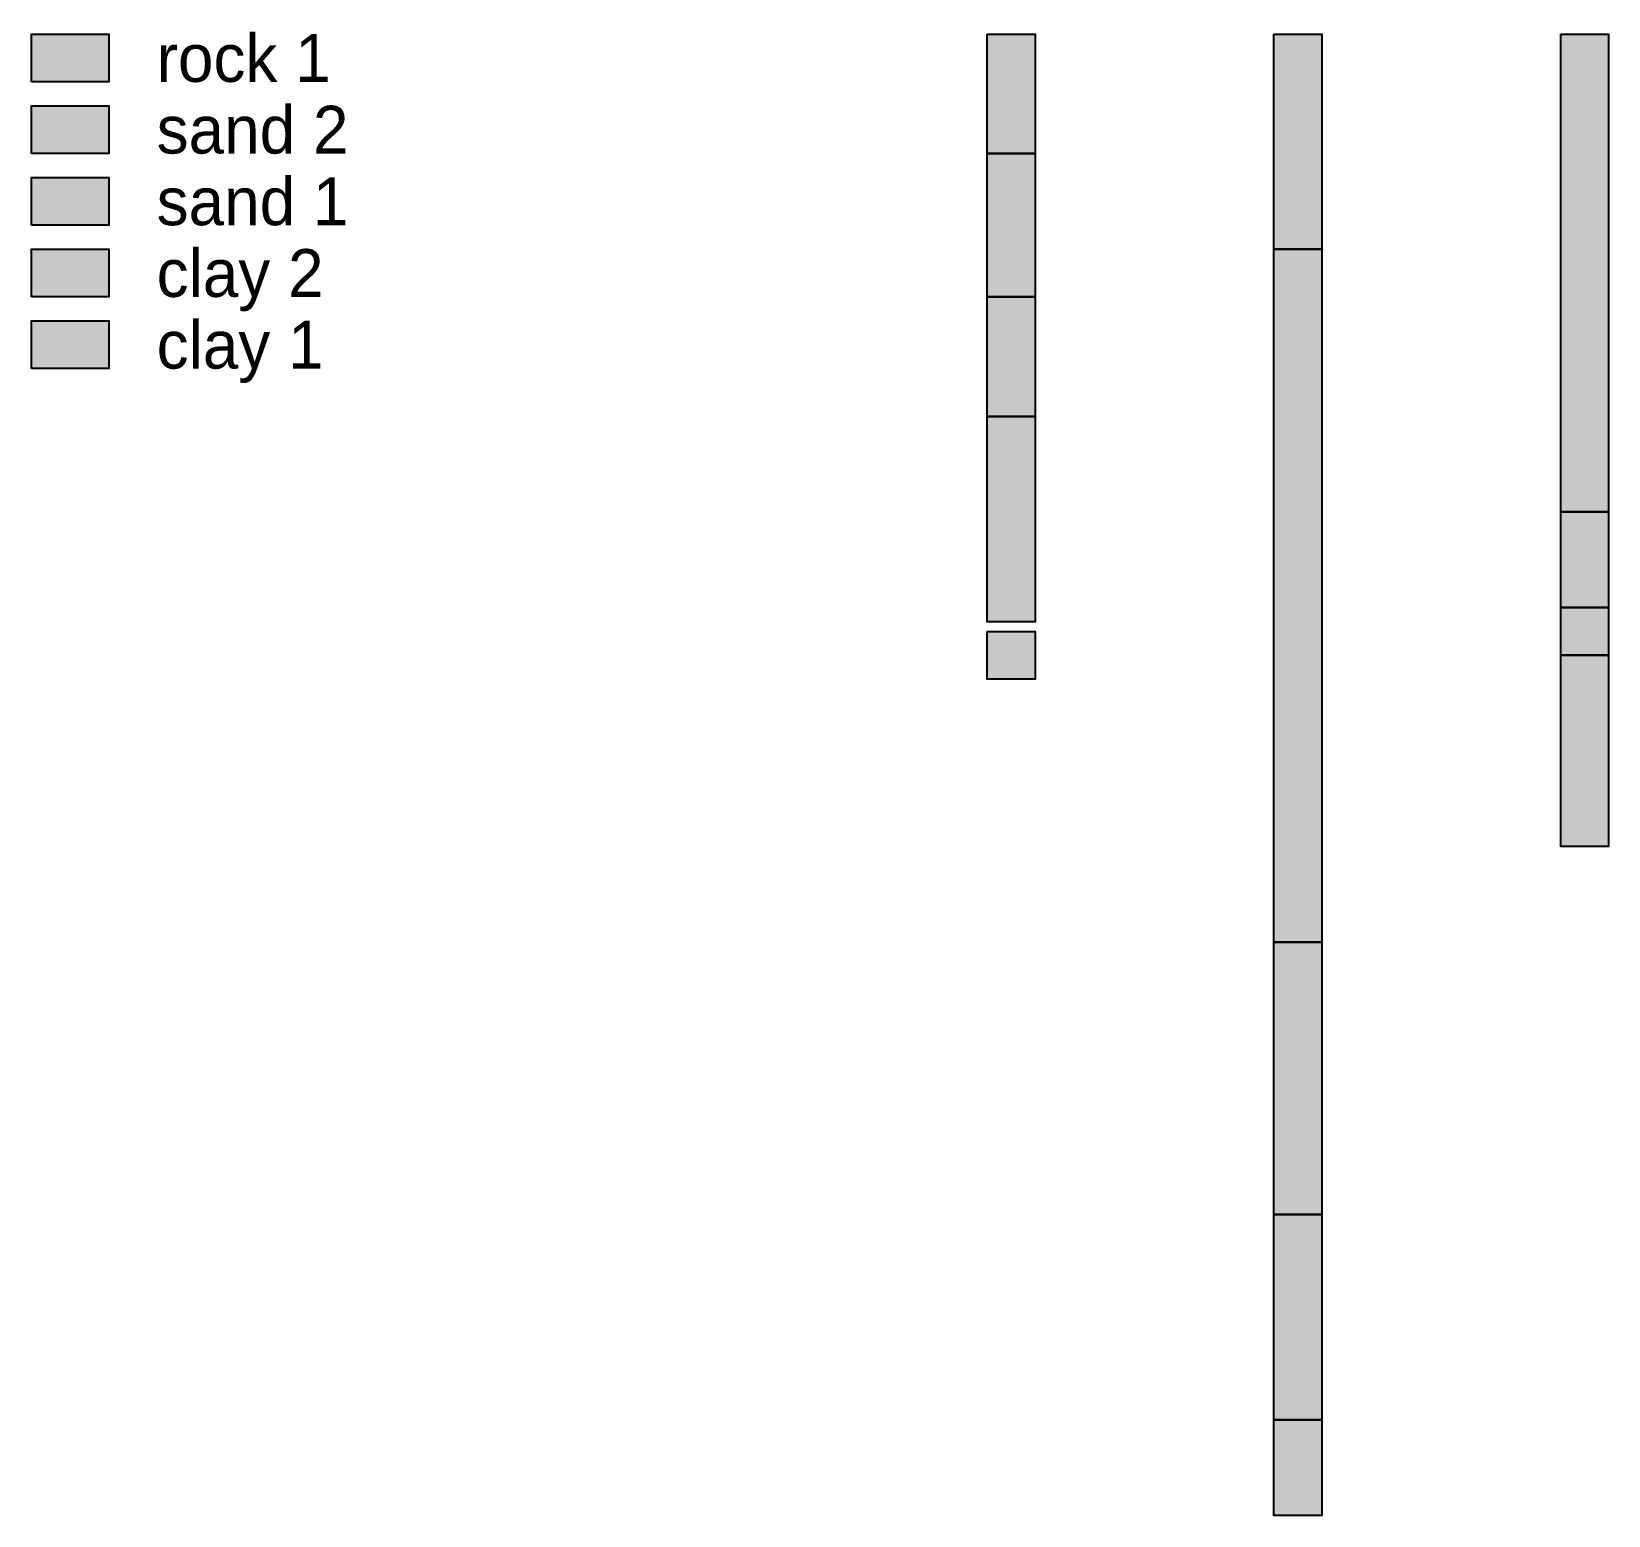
# Model space of a CAD drawing. Header units: metres. Extents: x -20 to 13, y -31 to 0.1.
import ezdxf

# ---------------------------------------------------------------- set-up
doc = ezdxf.new("R2010")
doc.units = ezdxf.units.M
for name, color, linetype, true_color in [('borehole_boxes', 7, 'Continuous', 0xffffff), ('clay 1', 7, 'Continuous', 0xf2f2f2), ('clay 2', 7, 'Continuous', 0xe5d8bd), ('legend_boxes', 7, 'Continuous', 0xffffff), ('legend_text', 7, 'Continuous', 0xffffff), ('rock 1', 7, 'Continuous', 0xfbb4ae), ('sand 1', 7, 'Continuous', 0xfed9a6), ('sand 2', 7, 'Continuous', 0xccebc5)]:
    doc.layers.add(name, color=color, linetype=linetype, true_color=true_color)

msp = doc.modelspace()

# ---------------------------------------------------------------- hatches: boundary and pattern name
at = {"layer": 'clay 1'}
for points in [[(-20, -7), (-20, -6), (-18.382, -6), (-18.382, -7), (-20, -7)], [(0, -12.5), (1, -12.5), (1, -13.5), (0, -13.5)], [(6, -29), (7, -29), (7, -31), (6, -31)]]:
    msp.add_hatch(color=256, dxfattribs=at).paths.add_polyline_path(points)
at = {"layer": 'clay 2'}
for points in [[(-20, -5.5), (-20, -4.5), (-18.382, -4.5), (-18.382, -5.5), (-20, -5.5)], [(0, -8), (1, -8), (1, -12.3), (0, -12.3)], [(12, -13), (13, -13), (13, -17), (12, -17)], [(6, -24.7), (7, -24.7), (7, -29), (6, -29)]]:
    msp.add_hatch(color=256, dxfattribs=at).paths.add_polyline_path(points)
at = {"layer": 'rock 1'}
for points in [[(-20, -1), (-20, 0), (-18.382, 0), (-18.382, -1), (-20, -1)], [(0, 0), (1, 0), (1, -2.5), (0, -2.5)], [(6, 0), (7, 0), (7, -4.5), (6, -4.5)], [(12, 0), (13, 0), (13, -10), (12, -10)]]:
    msp.add_hatch(color=256, dxfattribs=at).paths.add_polyline_path(points)
at = {"layer": 'sand 1'}
for points in [[(-20, -4), (-20, -3), (-18.382, -3), (-18.382, -4), (-20, -4)], [(0, -5.5), (1, -5.5), (1, -8), (0, -8)], [(12, -12), (13, -12), (13, -13), (12, -13)], [(6, -19), (7, -19), (7, -24.7), (6, -24.7)]]:
    msp.add_hatch(color=256, dxfattribs=at).paths.add_polyline_path(points)
at = {"layer": 'sand 2'}
for points in [[(-20, -2.5), (-20, -1.5), (-18.382, -1.5), (-18.382, -2.5), (-20, -2.5)], [(0, -2.5), (1, -2.5), (1, -5.5), (0, -5.5)], [(6, -4.5), (7, -4.5), (7, -19), (6, -19)], [(12, -10), (13, -10), (13, -12), (12, -12)]]:
    msp.add_hatch(color=256, dxfattribs=at).paths.add_polyline_path(points)

# ---------------------------------------------------------------- linework, layer by layer
at = {"layer": 'borehole_boxes'}
for points in [[(0, 0), (1, 0), (1, -2.5), (0, -2.5)], [(6, 0), (7, 0), (7, -4.5), (6, -4.5)], [(12, 0), (13, 0), (13, -10), (12, -10)], [(0, -2.5), (1, -2.5), (1, -5.5), (0, -5.5)], [(6, -4.5), (7, -4.5), (7, -19), (6, -19)], [(0, -5.5), (1, -5.5), (1, -8), (0, -8)], [(0, -8), (1, -8), (1, -12.3), (0, -12.3)], [(12, -10), (13, -10), (13, -12), (12, -12)], [(12, -12), (13, -12), (13, -13), (12, -13)], [(0, -12.5), (1, -12.5), (1, -13.5), (0, -13.5)], [(12, -13), (13, -13), (13, -17), (12, -17)], [(6, -19), (7, -19), (7, -24.7), (6, -24.7)], [(6, -24.7), (7, -24.7), (7, -29), (6, -29)], [(6, -29), (7, -29), (7, -31), (6, -31)]]:
    msp.add_lwpolyline(points, close=True, dxfattribs=at)
at = {"layer": 'legend_boxes'}
for points in [[(-20, -1), (-20, 0), (-18.382, 0), (-18.382, -1), (-20, -1)], [(-20, -2.5), (-20, -1.5), (-18.382, -1.5), (-18.382, -2.5), (-20, -2.5)], [(-20, -4), (-20, -3), (-18.382, -3), (-18.382, -4), (-20, -4)], [(-20, -5.5), (-20, -4.5), (-18.382, -4.5), (-18.382, -5.5), (-20, -5.5)], [(-20, -7), (-20, -6), (-18.382, -6), (-18.382, -7), (-20, -7)]]:
    msp.add_lwpolyline(points, close=True, dxfattribs=at)

# ---------------------------------------------------------------- texts
at = {"layer": 'legend_text'}
for s, p in [('rock 1', (-17.382, -1)), ('sand 2', (-17.382, -2.5)), ('sand 1', (-17.382, -4)), ('clay 2', (-17.382, -5.5)), ('clay 1', (-17.382, -7))]:
    msp.add_text(s, height=1, dxfattribs=at).set_placement(p)

doc.saveas('drawing.dxf')
